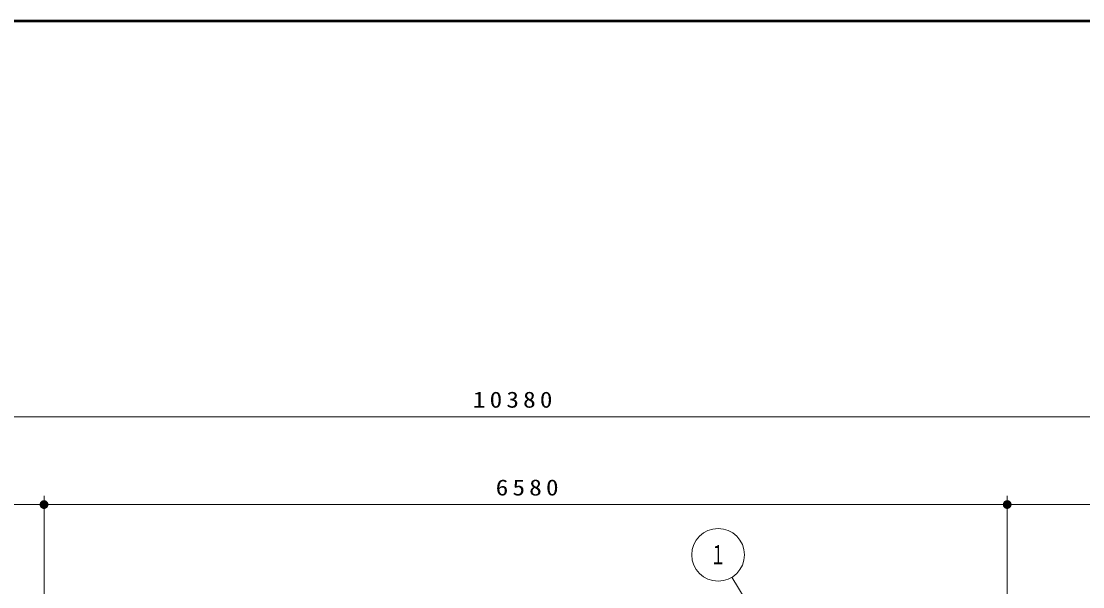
# Model space of a CAD drawing. Units: millimetres on the paper, scale 1:60. Extents: x -385 to 0, y -594 to 267.
# Drawn here: x -296.6 to -175.7, y 202.6 to 267 of the extents above; entities that cross this region are included whole.
import ezdxf
from ezdxf.enums import TextEntityAlignment as Align

# ---------------------------------------------------------------- set-up
doc = ezdxf.new("R2010")
doc.units = ezdxf.units.MM
doc.layers.add('LY_1', color=7, linetype='Continuous', lineweight=25)
doc.styles.add('ＭＳ ゴシック', font='')
doc.styles.get('ＭＳ ゴシック').set_extended_font_data('MS Gothic')

# ---------------------------------------------------------------- blocks, each defined once
blk = doc.blocks.new('filled_dot')
at = {"color": 0, "linetype": 'Continuous', "lineweight": -2, "const_width": 1.25}
blk.add_lwpolyline([(-0.625, 0, 1), (0.625, 0, 1)], format="xyb", close=True, dxfattribs=at)

msp = doc.modelspace()

# ---------------------------------------------------------------- linework, layer by layer
at = {"layer": 'LY_1', "lineweight": 50}
msp.add_line((0, 267), (-385, 267), dxfattribs=at)
at = {"layer": 'LY_1', "lineweight": 13}
for p, q in [((-327.319, 221.967), (-154.312, 221.967)), ((-293.986, 166.809), (-293.986, 212.967)), ((-184.312, 145.976), (-184.312, 212.967)), ((-293.986, 211.967), (-327.319, 211.967)), ((-293.986, 211.967), (-184.312, 211.967)), ((-154.312, 211.967), (-184.312, 211.967)), ((-215.671, 203.682), (-212.199, 198.004))]:
    msp.add_line(p, q, dxfattribs=at)
msp.add_circle((-217.235, 206.242), 3, dxfattribs=at)

# ---------------------------------------------------------------- block references
at = {"layer": 'LY_1', "lineweight": 13, "xscale": 0.4, "yscale": 0.4, "rotation": 180}
for p in [(-293.986, 211.967), (-184.312, 211.967)]:
    msp.add_blockref('filled_dot', p, dxfattribs=at)
at = {"layer": 'LY_1', "lineweight": 13, "xscale": 0.4, "yscale": 0.4}
for p in [(-293.986, 211.967), (-184.312, 211.967)]:
    msp.add_blockref('filled_dot', p, dxfattribs=at)

# ---------------------------------------------------------------- texts
at = {"layer": 'LY_1', "style": 'ＭＳ ゴシック', "width": 0.6}
msp.add_text('１', height=2.199, dxfattribs=at).set_placement((-217.235, 206.242), align=Align.MIDDLE_CENTER)
at = {"layer": 'LY_1', "char_height": 1.833, "attachment_point": 8, "style": 'ＭＳ ゴシック'}
for s, insert in [('\\T1.33;\\W1.15;10380', (-240.388, 222.967)), ('\\T1.33;\\W1.15;6580', (-238.739, 212.967))]:
    msp.add_mtext(s, dxfattribs=dict(at, insert=insert))

doc.saveas('drawing.dxf')
